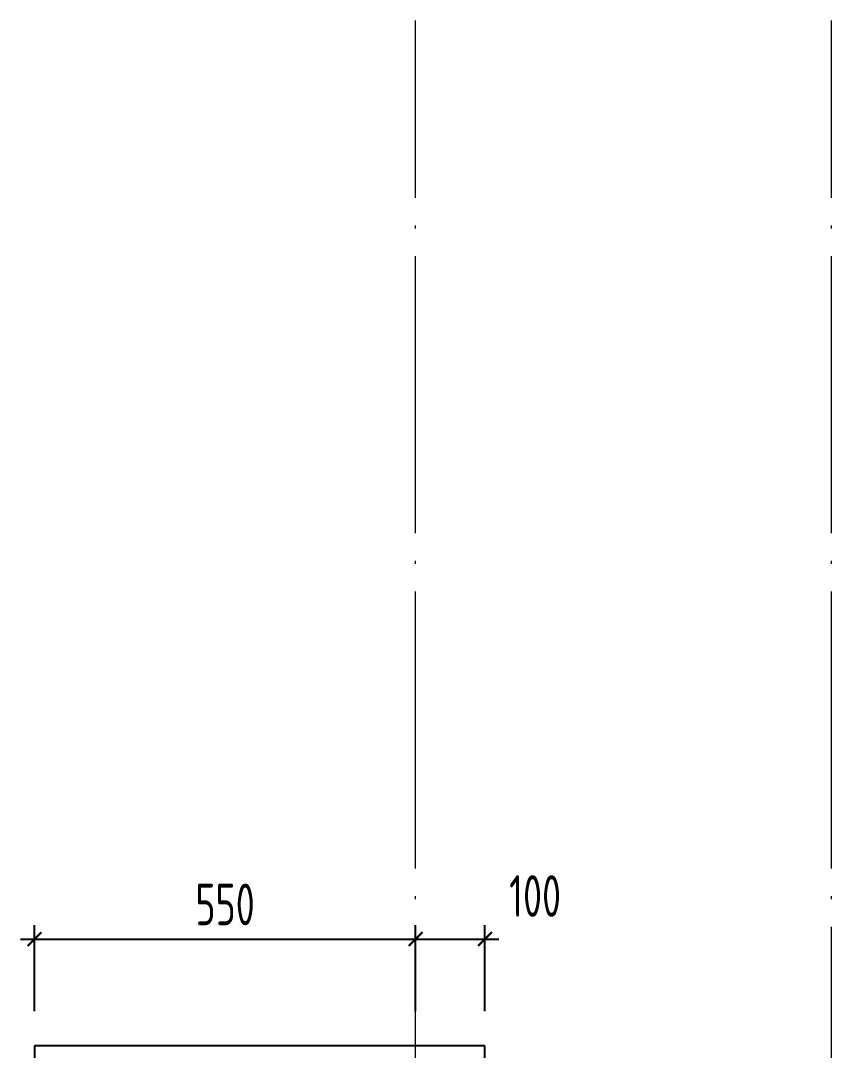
# Model space of a CAD drawing. Extents: x -812054 to 22247, y -644080 to 1003627.
# Drawn here: x -155985 to -154815, y -214574 to -213088 of the extents above; entities that cross this region are included whole.
import ezdxf

# ---------------------------------------------------------------- set-up
doc = ezdxf.new("R2010")
doc.units = 0
doc.header["$LTSCALE"] = 1000
doc.linetypes.add('DOTE', pattern=[2.42, 2, -0.2, 0.02, -0.2])
doc.layers.get('0').update_dxf_attribs({"linetype": 'CONTINUOUS'})
doc.layers.get('DEFPOINTS').update_dxf_attribs({"linetype": 'CONTINUOUS'})
doc.layers.add('DIM', color=2, linetype='CONTINUOUS')
doc.layers.add('WALL', color=5, linetype='CONTINUOUS')
doc.layers.add('DOTE', color=19, linetype='DOTE', lineweight=9)
doc.styles.add('TSSD_DIMENSION', font='Tssdeng.shx', dxfattribs={"width": 0.7, "bigfont": 'tssdchn.shx'})
doc.dimstyles.new('TSSD_20_20', dxfattribs={"dimtxt": 60, "dimasz": 20, "dimexe": 20, "dimexo": 50, "dimgap": 20, "dimtad": 1, "dimdec": 0, "dimzin": 0, "dimdsep": 46, "dimtxsty": 'TSSD_DIMENSION', "dimblk": 'ARCHTICK', "dimblk1": 'ARCHTICK', "dimblk2": 'ARCHTICK', "dimcen": 0, "dimdle": 20, "dimclrt": 7, "dimadec": 0, "dimazin": 0, "dimtfac": 1, "dimtdec": 0, "dimtix": 1, "dimtmove": 2, "dimatfit": 3, "dimfxl": 1, "dimtolj": 1, "dimtzin": 0, "dimarcsym": 0})

# ---------------------------------------------------------------- blocks, each defined once
blk = doc.blocks.new('_ArchTick')
at = {"color": 0, "linetype": 'ByBlock', "const_width": 0.15}
blk.add_lwpolyline([(-0.5, -0.5), (0.5, 0.5)], dxfattribs=at)
blk = doc.blocks.new('*D2857')
at = {"layer": 'DEFPOINTS', "color": 0, "transparency": 16777216}
for p in [(-155414.7, -214413.7), (-155964.7, -214567.9), (-155414.7, -214567.9)]:
    blk.add_point(p, dxfattribs=at)
at = {"layer": 'DIM', "color": 0, "lineweight": -2, "transparency": 16777216}
for p, q in [((-155964.7, -214517.9), (-155964.7, -214393.7)), ((-155414.7, -214517.9), (-155414.7, -214393.7)), ((-155984.7, -214413.7), (-155394.7, -214413.7))]:
    blk.add_line(p, q, dxfattribs=at)
at = {"layer": 'DIM', "color": 0, "lineweight": -2, "transparency": 16777216, "xscale": 20, "yscale": 20, "zscale": 20, "rotation": 180}
blk.add_blockref('_ArchTick', (-155964.7, -214413.7), dxfattribs=at)
at = {"layer": 'DIM', "color": 0, "lineweight": -2, "transparency": 16777216, "xscale": 20, "yscale": 20, "zscale": 20}
blk.add_blockref('_ArchTick', (-155414.7, -214413.7), dxfattribs=at)
at = {"layer": 'DIM', "color": 7, "transparency": 16777216, "insert": (-155689.7, -214363.7), "char_height": 60, "attachment_point": 5, "style": 'TSSD_DIMENSION'}
blk.add_mtext('\\A1;550', dxfattribs=at)
blk = doc.blocks.new('*D2858')
at = {"layer": 'DEFPOINTS', "color": 0, "transparency": 16777216}
for p in [(-155314.7, -214413.7), (-155414.7, -214567.9), (-155314.7, -214567.9)]:
    blk.add_point(p, dxfattribs=at)
at = {"layer": 'DIM', "color": 0, "lineweight": -2, "transparency": 16777216}
for p, q in [((-155414.7, -214517.9), (-155414.7, -214393.7)), ((-155314.7, -214517.9), (-155314.7, -214393.7)), ((-155434.7, -214413.7), (-155294.7, -214413.7))]:
    blk.add_line(p, q, dxfattribs=at)
at = {"layer": 'DIM', "color": 0, "lineweight": -2, "transparency": 16777216, "xscale": 20, "yscale": 20, "zscale": 20, "rotation": 180}
blk.add_blockref('_ArchTick', (-155414.7, -214413.7), dxfattribs=at)
at = {"layer": 'DIM', "color": 0, "lineweight": -2, "transparency": 16777216, "xscale": 20, "yscale": 20, "zscale": 20}
blk.add_blockref('_ArchTick', (-155314.7, -214413.7), dxfattribs=at)
at = {"layer": 'DIM', "color": 7, "transparency": 16777216, "insert": (-155242.3, -214351.6), "char_height": 60, "attachment_point": 5, "style": 'TSSD_DIMENSION'}
blk.add_mtext('\\A1;100', dxfattribs=at)
blk = doc.blocks.new('20210902.15310509')
at = {"layer": 'DOTE', "color": 1, "linetype": 'DOTE', "ltscale": 0.2}
for p, q in [((79213.2, -133245.9), (79213.2, -115565.9)), ((79813.2, -133245.9), (79813.2, -115565.9))]:
    blk.add_line(p, q, dxfattribs=at)

msp = doc.modelspace()

# ---------------------------------------------------------------- linework, layer by layer
at = {"layer": 'WALL'}
for p, q in [((-155314.74, -214567.91), (-155964.74, -214567.9)), ((-155964.74, -214567.9), (-155964.74, -214817.9)), ((-155314.74, -215667.9), (-155314.74, -214567.91))]:
    msp.add_line(p, q, dxfattribs=at)

# ---------------------------------------------------------------- block references
at = {"layer": 'DOTE'}
msp.add_blockref('20210902.15310509', (-234627.92, -97522.01), dxfattribs=at)

# ---------------------------------------------------------------- dimensions: what is measured, and where the dimension line sits
at = {"layer": 'DIM'}
dim = msp.add_linear_dim(base=(-155314.74, -214413.74), p1=(-155414.74, -214567.9), p2=(-155314.74, -214567.9), angle=360, dimstyle='TSSD_20_20', dxfattribs=at)
dim.commit()
dim.dimension.update_dxf_attribs({"geometry": '*D2858', "text_midpoint": (-155242.32, -214351.55), "dimtype": 161})
dim = msp.add_aligned_dim(p1=(-155964.74, -214567.9), p2=(-155414.74, -214567.9), distance=154.16, dimstyle='TSSD_20_20', dxfattribs=at)
dim.commit()
dim.dimension.update_dxf_attribs({"geometry": '*D2857', "text_midpoint": (-155689.74, -214363.74)})

doc.saveas('drawing.dxf')
